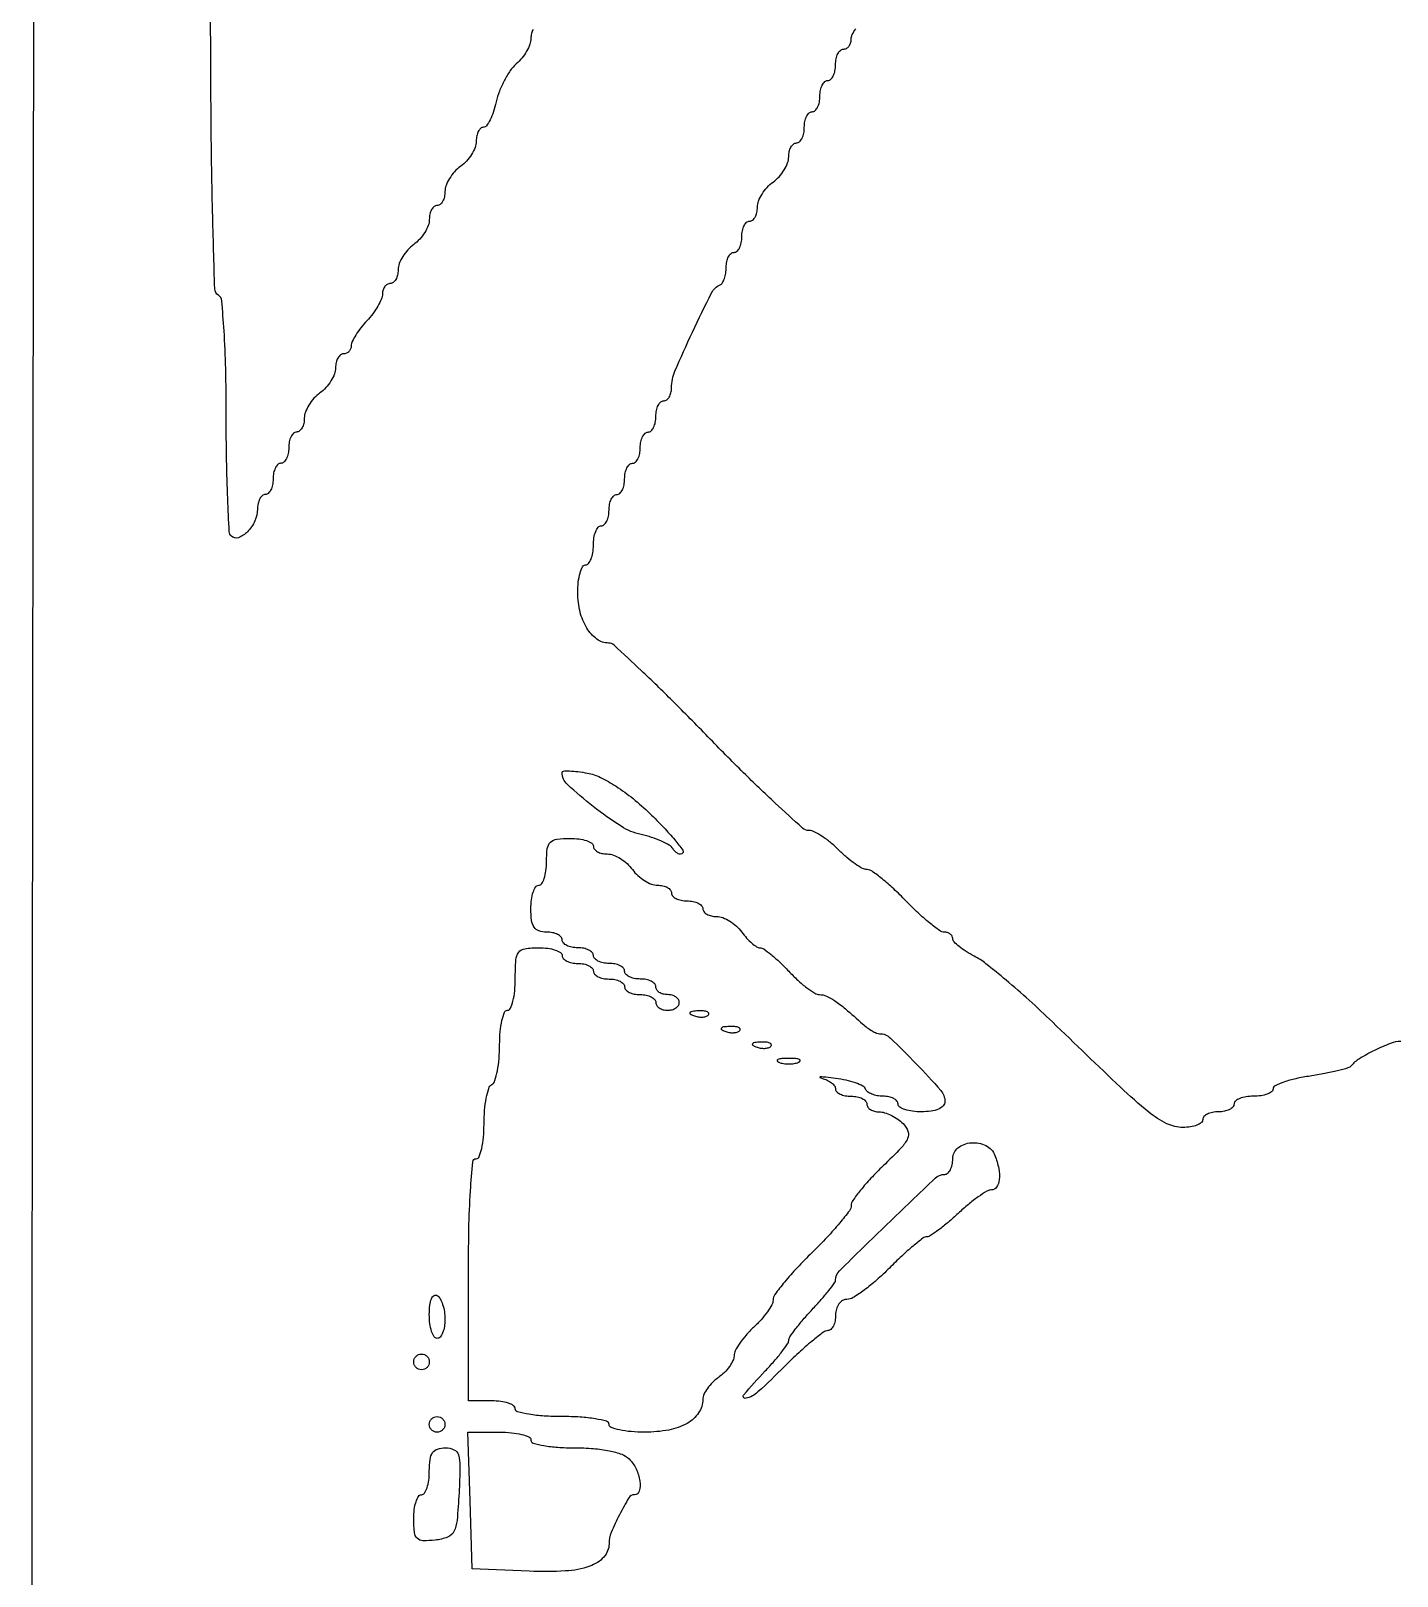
# Model space of a CAD drawing. Extents: x 70 to 555, y 314 to 2123.
# Drawn here: x 70 to 244.9, y 1622.6 to 1820.3 of the extents above; entities that cross this region are included whole.
import ezdxf

# ---------------------------------------------------------------- set-up
doc = ezdxf.new("R2010")
doc.units = 0

msp = doc.modelspace()

# ---------------------------------------------------------------- linework, layer by layer
for points in [[(70.501361, 1948.502049, 0.000004), (70.250342, 1765.875, 0.000254), (70.05712, 1541.195105, 0.000088), (70, 1217.5, 0.000088)], [(70.250342, 669.125, 0.000004), (70.501361, 486.497951, 0.413809)], [(134.29375, 1820.520393, 0.078271), (134.074371, 1819.991699, 0.059344), (134, 1819.367295, -0.088912), (133.867044, 1818.625525, -0.041604), (133.451909, 1817.738841, -0.039478), (132.848098, 1816.856162, -0.044399), (132.134158, 1816.116354, 0.061846), (131.367388, 1815.264384, 0.030498), (130.606783, 1814.019064, 0.029706), (129.964842, 1812.611666, 0.038102), (129.554703, 1811.249059, -0.025401), (129.214288, 1810.004514, -0.037074), (128.780303, 1808.954411, -0.041233), (128.321684, 1808.20375, -0.239408), (127.920545, 1808, 0.185758), (127.569104, 1807.864768, 0.089912), (127.27041, 1807.477348, 0.069753), (127.067934, 1806.901616, 0.049765), (127, 1806.220759, -0.091287), (126.855253, 1805.434551, -0.047927), (126.4125, 1804.540724, -0.045499), (125.765149, 1803.683198, -0.052224), (125, 1803, 0.052224), (124.234851, 1802.316802, 0.045499), (123.5875, 1801.459276, 0.047927), (123.144747, 1800.565449, 0.091287), (123, 1799.779241, -0.054248), (122.925933, 1799.098578, -0.073949), (122.70625, 1798.522652, -0.093597), (122.381567, 1798.136147, -0.173062), (122, 1798, 0.173062), (121.618433, 1797.863853, 0.093597), (121.29375, 1797.477348, 0.073949), (121.074067, 1796.901422, 0.054248), (121, 1796.220759, -0.091287), (120.855253, 1795.434551, -0.047927), (120.4125, 1794.540724, -0.045499), (119.765149, 1793.683198, -0.052224), (119, 1793, 0.052224), (118.234851, 1792.316802, 0.045499), (117.5875, 1791.459276, 0.047927), (117.144747, 1790.565449, 0.091287), (117, 1789.779241, -0.054248), (116.925933, 1789.098578, -0.073949), (116.70625, 1788.522652, -0.093597), (116.381567, 1788.136147, -0.173062), (116, 1788, 0.130232), (115.618647, 1787.898958, 0.100668), (115.29375, 1787.614765, 0.088576), (115.07524, 1787.189641, 0.07466), (115, 1786.688561, -0.101307), (114.867297, 1786.04033, -0.030131), (114.4125, 1785.131751, -0.028874), (113.765446, 1784.148584, -0.027562), (113, 1783.230375, 0.022119), (112.234417, 1782.332056, 0.025343), (111.5875, 1781.408201, 0.025667), (111.12523, 1780.57961, 0.114892), (111, 1780.041813, -0.094931), (110.923813, 1779.644152, -0.096885), (110.70625, 1779.306033, -0.09885), (110.381579, 1779.079687, -0.103303), (110, 1779, 0.173062), (109.618433, 1778.863853, 0.093597), (109.29375, 1778.477348, 0.073949), (109.074067, 1777.901422, 0.054248), (109, 1777.220759, -0.091287), (108.855253, 1776.434551, -0.047927), (108.4125, 1775.540724, -0.045499), (107.765149, 1774.683198, -0.052224), (107, 1774, 0.052224), (106.234851, 1773.316802, 0.045499), (105.5875, 1772.459276, 0.047927), (105.144747, 1771.565449, 0.091287), (105, 1770.779241, -0.054248), (104.925933, 1770.098578, -0.073949), (104.70625, 1769.522652, -0.093597), (104.381567, 1769.136147, -0.173062), (104, 1769, 0.191087), (103.618118, 1768.848523, 0.088204), (103.29375, 1768.4125, 0.068025), (103.073693, 1767.765418, 0.048028), (103, 1767, -0.048028), (102.926307, 1766.234582, -0.068025), (102.70625, 1765.5875, -0.088204), (102.381882, 1765.151477, -0.191087), (102, 1765, 0.191087), (101.618118, 1764.848523, 0.088204), (101.29375, 1764.4125, 0.068025), (101.073693, 1763.765418, 0.048028), (101, 1763, -0.048028), (100.926307, 1762.234582, -0.068025), (100.70625, 1761.5875, -0.088204), (100.381882, 1761.151477, -0.191087), (100, 1761, 0.181272), (99.618307, 1760.856918, 0.091278), (99.29375, 1760.448468, 0.071223), (99.073889, 1759.840854, 0.05129), (99, 1759.122445, -0.109053), (98.668165, 1757.619092, -0.084054), (97.714178, 1756.231234, -0.110256), (96.569542, 1755.479255, -0.294884), (95.657991, 1755.675343, -0.185429), (95.39253, 1756.271856, -0.00235), (95.193285, 1760.480004, -0.00649), (95.047541, 1765.397232, -0.004163), (95, 1771.10765, 0.005562), (94.933025, 1777.128356, 0.010658), (94.722621, 1781.955308, 0.005781), (94.427663, 1785.806535, 0.236576), (94, 1786.5, -0.251995), (93.531659, 1787.311357, -0.00121), (93.260256, 1797.221941, -0.004443), (93.060815, 1809.630484, -0.001796), (93, 1826.559017, 0.00173)], [(245.345966, 1691, 0.09204), (244.034888, 1690.756595, 0.02218), (242.001512, 1689.869252, 0.02252), (240.048532, 1688.800148, 0.085016), (239, 1687.888796, -0.150512), (238.589904, 1687.61637, -0.010705), (237.251563, 1687.251487, -0.014321), (235.60596, 1686.890199, -0.010288), (233.75, 1686.577523, 0.018168), (231.929655, 1686.241268, 0.028315), (230.395312, 1685.807348, 0.027344), (229.256219, 1685.343245, 0.290053), (229, 1684.938727, -0.236478), (228.81972, 1684.578868, -0.070804), (228.265625, 1684.275751, -0.054137), (227.45749, 1684.068512, -0.035731), (226.5, 1684, 0.038131), (225.542644, 1683.926884, 0.057076), (224.734375, 1683.70625, 0.074992), (224.182831, 1683.382936, 0.226478), (224, 1683, -0.191087), (223.848523, 1682.618118, -0.088204), (223.4125, 1682.29375, -0.068025), (222.765418, 1682.073693, -0.048028), (222, 1682, 0.048028), (221.234582, 1681.926307, 0.068025), (220.5875, 1681.70625, 0.088204), (220.151477, 1681.381882, 0.191087), (220, 1681, -0.228272), (219.815529, 1680.616994, -0.074253), (219.257279, 1680.29375, -0.056544), (218.43985, 1680.073092, -0.03769), (217.471589, 1680, -0.115808), (215.41213, 1680.483488, -0.054575), (213.09882, 1681.966967, -0.020265), (209.457551, 1685.159235, -0.001849), (200.75214, 1693.5, 0.007999), (197.773965, 1696.283986, 0.009012), (194.822504, 1698.860575, 0.008382), (192.240392, 1700.961056, 0.047481), (190.75, 1701.91898, -0.022236), (189.696866, 1702.523118, -0.030119), (188.807813, 1703.165246, -0.030557), (188.16328, 1703.761879, -0.193066), (188, 1704.16898, 0.128889), (187.916926, 1704.485896, 0.100716), (187.68322, 1704.755888, 0.089027), (187.333619, 1704.937437, 0.07549), (186.921599, 1705, -0.157214), (186.308348, 1705.19771, -0.01468), (185.031039, 1706.175, -0.017724), (183.550663, 1707.467921, -0.01301), (182, 1709, 0.01355), (180.446037, 1710.532021, 0.018307), (178.955608, 1711.825, 0.015481), (177.667605, 1712.798082, 0.155242), (177.032946, 1713, -0.127043), (176.445139, 1713.151804, -0.024613), (175.504848, 1713.734375, -0.024738), (174.44865, 1714.54292, -0.020646), (173.409091, 1715.5, 0.023901), (172.356012, 1716.456941, 0.02721), (171.259383, 1717.265625, 0.027923), (170.266229, 1717.8411, 0.117875), (169.601575, 1718, -0.185517), (168.764746, 1718.321559, -0.003524), (165.261841, 1721.525, -0.008061), (161.215955, 1725.400901, -0.005248), (156.664097, 1730, 0.004372), (152.127808, 1734.599466, 0.006808), (148.13069, 1738.475, 0.002542), (144.652727, 1741.723233, 0.188738), (143.945639, 1742, -0.16145), (142.44898, 1742.496205, -0.095297), (141.166053, 1743.899832, -0.077608), (140.295542, 1745.984452, -0.06024), (140, 1748.428571, -0.026476), (140.072516, 1749.797089, -0.041807), (140.29375, 1750.950893, -0.050987), (140.614101, 1751.764989, -0.280534), (141, 1752, 0.226478), (141.382936, 1752.182831, 0.074992), (141.70625, 1752.734375, 0.057076), (141.926884, 1753.542644, 0.038131), (142, 1754.5, -0.038131), (142.073116, 1755.457356, -0.057076), (142.29375, 1756.265625, -0.074992), (142.617064, 1756.817169, -0.226478), (143, 1757, 0.191087), (143.381882, 1757.151477, 0.088204), (143.70625, 1757.5875, 0.068025), (143.926307, 1758.234582, 0.048028), (144, 1759, -0.048028), (144.073693, 1759.765418, -0.068025), (144.29375, 1760.4125, -0.088204), (144.618118, 1760.848523, -0.191087), (145, 1761, 0.191087), (145.381882, 1761.151477, 0.088204), (145.70625, 1761.5875, 0.068025), (145.926307, 1762.234582, 0.048028), (146, 1763, -0.048028), (146.073693, 1763.765418, -0.068025), (146.29375, 1764.4125, -0.088204), (146.618118, 1764.848523, -0.191087), (147, 1765, 0.191087), (147.381882, 1765.151477, 0.088204), (147.70625, 1765.5875, 0.068025), (147.926307, 1766.234582, 0.048028), (148, 1767, -0.048028), (148.073693, 1767.765418, -0.068025), (148.29375, 1768.4125, -0.088204), (148.618118, 1768.848523, -0.191087), (149, 1769, 0.191087), (149.381882, 1769.151477, 0.088204), (149.70625, 1769.5875, 0.068025), (149.926307, 1770.234582, 0.048028), (150, 1771, -0.048028), (150.073693, 1771.765418, -0.068025), (150.29375, 1772.4125, -0.088204), (150.618118, 1772.848523, -0.191087), (151, 1773, 0.161859), (151.38144, 1773.126801, 0.096335), (151.70625, 1773.484784, 0.077736), (151.925668, 1774.019159, 0.058682), (152, 1774.650328, -0.101125), (152.439411, 1776.800714, -0.009325), (154.677546, 1781.788644, -0.006736), (157.134067, 1786.82377, -0.177498), (158.213236, 1787.833333, 0.157494), (158.515628, 1788.09492, 0.052253), (158.768888, 1788.631771, 0.04593), (158.941974, 1789.325269, 0.038216), (159, 1790.083333, -0.050201), (159.073823, 1790.816758, -0.070178), (159.29375, 1791.436979, -0.090315), (159.61825, 1791.854207, -0.184457), (160, 1792, 0.191087), (160.381882, 1792.151477, 0.088204), (160.70625, 1792.5875, 0.068025), (160.926307, 1793.234582, 0.048028), (161, 1794, -0.048028), (161.073693, 1794.765418, -0.068025), (161.29375, 1795.4125, -0.088204), (161.618118, 1795.848523, -0.191087), (162, 1796, 0.173062), (162.381567, 1796.136147, 0.093597), (162.70625, 1796.522652, 0.073949), (162.925933, 1797.098578, 0.054248), (163, 1797.779241, -0.091287), (163.144747, 1798.565449, -0.047927), (163.5875, 1799.459276, -0.045499), (164.234851, 1800.316802, -0.052224), (165, 1801, 0.052224), (165.765149, 1801.683198, 0.045499), (166.4125, 1802.540724, 0.047927), (166.855253, 1803.434551, 0.091287), (167, 1804.220759, -0.054248), (167.074067, 1804.901422, -0.073949), (167.29375, 1805.477348, -0.093597), (167.618433, 1805.863853, -0.173062), (168, 1806, 0.191087), (168.381882, 1806.151477, 0.088204), (168.70625, 1806.5875, 0.068025), (168.926307, 1807.234582, 0.048028), (169, 1808, -0.048028), (169.073693, 1808.765418, -0.068025), (169.29375, 1809.4125, -0.088204), (169.618118, 1809.848523, -0.191087), (170, 1810, 0.191087), (170.381882, 1810.151477, 0.088204), (170.70625, 1810.5875, 0.068025), (170.926307, 1811.234582, 0.048028), (171, 1812, -0.048028), (171.073693, 1812.765418, -0.068025), (171.29375, 1813.4125, -0.088204), (171.618118, 1813.848523, -0.191087), (172, 1814, 0.191087), (172.381882, 1814.151477, 0.088204), (172.70625, 1814.5875, 0.068025), (172.926307, 1815.234582, 0.048028), (173, 1816, -0.048028), (173.073693, 1816.765418, -0.068025), (173.29375, 1817.4125, -0.088204), (173.618118, 1817.848523, -0.191087), (174, 1818, 0.127083), (174.381366, 1818.098521, 0.10076), (174.70625, 1818.375777, 0.089631), (174.924656, 1818.790518, 0.07663), (175, 1819.279241, -0.115942), (175.139145, 1819.871239, -0.043072), (175.5875, 1820.606151, -0.039803)]]:
    msp.add_lwpolyline(points, format="xyb")
for points in [[(149.226956, 1720.184062, -0.010733), (151.001092, 1718.396139, -0.017789), (152.409291, 1716.805024, -0.012034), (153.450641, 1715.476603, -0.372463), (153.422583, 1715.08925, -0.18488), (153.16514, 1714.974355, -0.121862), (152.842991, 1715.035775, -0.088231), (152.500999, 1715.273239, -0.055576), (152.195627, 1715.653328, 0.118136), (151.710135, 1716.123934, 0.02838), (150.707196, 1716.643404, 0.027582), (149.455955, 1717.122977, 0.024282), (148.105467, 1717.485568, -0.089331), (145.553848, 1718.540208, -0.024211), (141.979051, 1721.084417, -0.019032), (138.681371, 1723.890388, -0.209937), (138, 1725.441667, -0.396777), (138.160068, 1725.611622, -0.022121), (138.954688, 1725.624067, -0.024362), (140.003715, 1725.542826, -0.014231), (141.25, 1725.348773, -0.06875), (142.889328, 1724.805138, -0.029281), (144.904727, 1723.661777, -0.026537), (147.07825, 1722.084858, -0.021778)], [(142, 1716, 0.173062), (142.136147, 1715.618433, 0.093597), (142.522652, 1715.29375, 0.073949), (143.098578, 1715.074067, 0.054248), (143.779241, 1715, -0.091287), (144.565449, 1714.855253, -0.047927), (145.459276, 1714.4125, -0.045499), (146.316802, 1713.765149, -0.052224), (147, 1713, 0.052224), (147.683198, 1712.234851, 0.045499), (148.540724, 1711.5875, 0.047927), (149.434551, 1711.144747, 0.091287), (150.220759, 1711, -0.054248), (150.901422, 1710.925933, -0.073949), (151.477348, 1710.70625, -0.093597), (151.863853, 1710.381567, -0.173062), (152, 1710, 0.191087), (152.151477, 1709.618118, 0.088204), (152.5875, 1709.29375, 0.068025), (153.234582, 1709.073693, 0.048028), (154, 1709, -0.048028), (154.765418, 1708.926307, -0.068025), (155.4125, 1708.70625, -0.088204), (155.848523, 1708.381882, -0.191087), (156, 1708, 0.173062), (156.136147, 1707.618433, 0.093597), (156.522652, 1707.29375, 0.073949), (157.098578, 1707.074067, 0.054248), (157.779241, 1707, -0.091287), (158.565449, 1706.855253, -0.047927), (159.459276, 1706.4125, -0.045499), (160.316802, 1705.765149, -0.052224), (161, 1705, 0.026646), (161.616325, 1704.234411, 0.032051), (162.275994, 1703.5875, 0.033731), (162.887786, 1703.128064, 0.145178), (163.319549, 1703, -0.15533), (163.8088, 1702.844252, -0.016876), (164.76287, 1702.11875, -0.0194), (165.862608, 1701.148965, -0.014489), (167, 1700, 0.018741), (168.156592, 1698.851337, 0.023536), (169.314377, 1697.88125, 0.02269), (170.336707, 1697.174334, 0.140823), (170.943416, 1697, -0.102737), (171.819816, 1696.818002, -0.046842), (172.849258, 1696.251429, -0.027164), (174.24942, 1695.184681, -0.006416), (176.463275, 1693.25, 0.025202), (177.054129, 1692.77157, 0.027072), (177.676604, 1692.367188, 0.027986), (178.244646, 1692.081471, 0.10288), (178.636409, 1692, -0.192609), (180.015197, 1691.448403, -0.011042), (183.313827, 1688.164259, -0.011357), (186.455864, 1684.742472, -0.181993), (187, 1683.297052, -0.198647), (186.783795, 1682.774333, -0.094868), (186.171766, 1682.358088, -0.066136), (185.217264, 1682.087746, -0.035995), (184, 1682, -0.031626), (182.850749, 1682.072766, -0.048861), (181.88125, 1682.29375, -0.06271), (181.209557, 1682.615738, -0.254951), (181, 1683, 0.184457), (180.854207, 1683.38175, 0.090315), (180.436979, 1683.70625, 0.070178), (179.816758, 1683.926177, 0.050201), (179.083333, 1684, -0.044635), (178.32537, 1684.067798, -0.052139), (177.631771, 1684.269203, -0.05995), (177.098669, 1684.564985, -0.150022), (176.833333, 1684.916437, 0.190921), (176.493723, 1685.298875, 0.031596), (175.569792, 1685.694057, 0.030828), (174.364676, 1686.039765, 0.0229), (173, 1686.276744, 0.00485), (171.744381, 1686.423622, 0.02469), (171.042187, 1686.463956, 0.734), (171.020184, 1686.395839, 0.094279), (171.25, 1686.290756, -0.047262), (171.919521, 1686.057442, -0.05781), (172.485938, 1685.713849, -0.068433), (172.872212, 1685.318182, -0.160542), (173, 1684.930449, 0.20245), (173.150126, 1684.574873, 0.084287), (173.5875, 1684.273319, 0.064411), (174.234416, 1684.068376, 0.044568), (175, 1684, -0.048028), (175.765418, 1683.926307, -0.068025), (176.4125, 1683.70625, -0.088204), (176.848523, 1683.381882, -0.191087), (177, 1683, 0.154765), (177.120948, 1682.618614, 0.09778), (177.461607, 1682.29375, 0.080164), (177.97055, 1682.074515, 0.061768), (178.571429, 1682, -0.075466), (179.281974, 1681.892142, -0.038439), (180.123339, 1681.557911, -0.037084), (180.956078, 1681.070995, -0.045571), (181.647841, 1680.495016, -0.109746), (182.269676, 1679.517957, -0.200377), (182.225672, 1678.589425, -0.081279), (181.3935, 1677.386186, -0.009529), (179.076412, 1675.073417, 0.013527), (177.515122, 1673.489914, 0.018282), (176.197446, 1671.971456, 0.015446), (175.205594, 1670.659322, 0.155327), (175, 1670.013477, -0.163312), (174.775245, 1669.343713, -0.011526), (173.53125, 1667.775396, -0.015322), (171.915379, 1665.948855, -0.010909), (170, 1664, 0.011447), (168.0847, 1662.047031, 0.015942), (166.46875, 1660.207881, 0.012338), (165.231104, 1658.627375, 0.161291), (165, 1657.929595, -0.126804), (164.842675, 1657.319221, -0.028361), (164.265625, 1656.40132, -0.027687), (163.456986, 1655.387522, -0.023687), (162.5, 1654.41242, 0.026098), (161.543109, 1653.427968, 0.029433), (160.734375, 1652.38629, 0.030642), (160.161713, 1651.431062, 0.120272), (160, 1650.768508, -0.11311), (159.860054, 1650.157794, -0.043799), (159.4125, 1649.407876, -0.040516), (158.765244, 1648.649633, -0.039694), (158, 1648, 0.040366), (157.234767, 1647.348606, 0.040854), (156.5875, 1646.585168, 0.044135), (156.140315, 1645.82779, 0.111748), (156, 1645.207812, -0.150189), (155.46818, 1643.477252, -0.115287), (154.006413, 1642.12924, -0.084112), (151.656445, 1641.277964, -0.04496), (148.571429, 1641, -0.020614), (146.819271, 1641.07227, -0.03324), (145.342857, 1641.29375, -0.036106), (144.269099, 1641.611297, -0.312373), (144, 1642, 0.339565), (143.696775, 1642.395008, 0.024068), (142.25, 1642.708333, 0.025878), (140.316313, 1642.928566, 0.015416), (138, 1643, -0.015416), (135.683687, 1643.071434, -0.025878), (133.75, 1643.291667, -0.024068), (132.303225, 1643.604992, -0.339565), (132, 1644, 0.254951), (131.790443, 1644.384262, 0.06271), (131.11875, 1644.70625, 0.048861), (130.149251, 1644.927234, 0.031626), (129, 1645), (126, 1645), (126, 1660.5, -0.00481), (126.062666, 1667.01415, -0.011297), (126.266129, 1671.875, -0.006216), (126.55227, 1675.590564, -0.388296), (127, 1676, 0.308946), (127.388352, 1676.26528, 0.037703), (127.70625, 1677.304539, 0.03416), (127.927706, 1678.738865, 0.021227), (128, 1680.440983, -0.02093), (128.073113, 1682.186816, -0.027868), (128.29375, 1683.758975, -0.027581), (128.611109, 1685.000298, -0.179846), (129, 1685.5, 0.179846), (129.388891, 1685.999702, 0.027581), (129.70625, 1687.241025, 0.027868), (129.926887, 1688.813184, 0.02093), (130, 1690.559017, -0.021227), (130.072294, 1692.261135, -0.03416), (130.29375, 1693.695461, -0.037703), (130.611648, 1694.73472, -0.308946), (131, 1695, 0.295869), (131.387127, 1695.251055, 0.04382), (131.70625, 1696.175, 0.037669), (131.92761, 1697.467056, 0.023598), (132, 1699, -0.015744), (132.076799, 1701.438365, -0.14616), (132.4375, 1702.416667, -0.200505), (133.224263, 1702.879267, -0.033956), (135, 1703, -0.031626), (136.149251, 1702.927234, -0.048861), (137.11875, 1702.70625, -0.06271), (137.790443, 1702.384262, -0.254951), (138, 1702, 0.191087), (138.151477, 1701.618118, 0.088204), (138.5875, 1701.29375, 0.068025), (139.234582, 1701.073693, 0.048028), (140, 1701, -0.048028), (140.765418, 1700.926307, -0.068025), (141.4125, 1700.70625, -0.088204), (141.848523, 1700.381882, -0.191087), (142, 1700, 0.191087), (142.151477, 1699.618118, 0.088204), (142.5875, 1699.29375, 0.068025), (143.234582, 1699.073693, 0.048028), (144, 1699, -0.048028), (144.765418, 1698.926307, -0.068025), (145.4125, 1698.70625, -0.088204), (145.848523, 1698.381882, -0.191087), (146, 1698, 0.191087), (146.151477, 1697.618118, 0.088204), (146.5875, 1697.29375, 0.068025), (147.234582, 1697.073693, 0.048028), (148, 1697, -0.048028), (148.765418, 1696.926307, -0.068025), (149.4125, 1696.70625, -0.088204), (149.848523, 1696.381882, -0.191087), (150, 1696, 0.148195), (150.115568, 1695.618646, 0.098894), (150.440625, 1695.29375, 0.082425), (150.926543, 1695.074694, 0.064853), (151.5, 1695, 0.064853), (152.073457, 1695.074694, 0.082425), (152.559375, 1695.29375, 0.098894), (152.884432, 1695.618646, 0.148195), (153, 1696, 0.148195), (152.884432, 1696.381354, 0.098894), (152.559375, 1696.70625, 0.082425), (152.073457, 1696.925306, 0.064853), (151.5, 1697, -0.064853), (150.926543, 1697.074694, -0.082425), (150.440625, 1697.29375, -0.098894), (150.115568, 1697.618646, -0.148195), (150, 1698, 0.191087), (149.848523, 1698.381882, 0.088204), (149.4125, 1698.70625, 0.068025), (148.765418, 1698.926307, 0.048028), (148, 1699, -0.048028), (147.234582, 1699.073693, -0.068025), (146.5875, 1699.29375, -0.088204), (146.151477, 1699.618118, -0.191087), (146, 1700, 0.191087), (145.848523, 1700.381882, 0.088204), (145.4125, 1700.70625, 0.068025), (144.765418, 1700.926307, 0.048028), (144, 1701, -0.048028), (143.234582, 1701.073693, -0.068025), (142.5875, 1701.29375, -0.088204), (142.151477, 1701.618118, -0.191087), (142, 1702, 0.191087), (141.848523, 1702.381882, 0.088204), (141.4125, 1702.70625, 0.068025), (140.765418, 1702.926307, 0.048028), (140, 1703, -0.048028), (139.234582, 1703.073693, -0.068025), (138.5875, 1703.29375, -0.088204), (138.151477, 1703.618118, -0.191087), (138, 1704, 0.191087), (137.848523, 1704.381882, 0.088204), (137.4125, 1704.70625, 0.068025), (136.765418, 1704.926307, 0.048028), (136, 1705, -0.081208), (135.024683, 1705.159458, -0.166173), (134.416667, 1705.625, -0.116834), (134.092253, 1706.499083, -0.030703), (134, 1708, -0.031626), (134.072766, 1709.149251, -0.048861), (134.29375, 1710.11875, -0.06271), (134.615738, 1710.790443, -0.254951), (135, 1711, 0.254951), (135.384262, 1711.209557, 0.06271), (135.70625, 1711.88125, 0.048861), (135.927234, 1712.850749, 0.031626), (136, 1714, -0.030723), (136.103846, 1715.688463, -0.167168), (136.5, 1716.5, -0.167168), (137.311537, 1716.896154, -0.030723), (139, 1717, -0.031626), (140.149251, 1716.927234, -0.048861), (141.11875, 1716.70625, -0.06271), (141.790443, 1716.384262, -0.254951)], [(154.8125, 1694.316886, 0.051402), (155.359369, 1694.160852, 0.05415), (155.916927, 1694.123424, 0.060344), (156.402231, 1694.202593, 0.126455), (156.729167, 1694.395833, 0.296942), (156.77538, 1694.614691, 0.208169), (156.592839, 1694.799335, 0.077125), (156.112848, 1694.910055, 0.028489), (155.416667, 1694.921053, 0.018894), (154.670344, 1694.862007, 0.168741), (154.37858, 1694.720685, 0.470617), (154.395823, 1694.538436, 0.054073)], [(158.8125, 1692.316886, 0.051402), (159.359369, 1692.160852, 0.05415), (159.916927, 1692.123424, 0.060344), (160.402231, 1692.202593, 0.126455), (160.729167, 1692.395833, 0.296942), (160.77538, 1692.614691, 0.208169), (160.592839, 1692.799335, 0.077125), (160.112848, 1692.910055, 0.028489), (159.416667, 1692.921053, 0.018894), (158.670344, 1692.862007, 0.168741), (158.37858, 1692.720685, 0.470617), (158.395823, 1692.538436, 0.054073)], [(162.8125, 1690.316886, 0.051402), (163.359369, 1690.160852, 0.05415), (163.916927, 1690.123424, 0.060344), (164.402231, 1690.202593, 0.126455), (164.729167, 1690.395833, 0.296942), (164.77538, 1690.614691, 0.208169), (164.592839, 1690.799335, 0.077125), (164.112848, 1690.910055, 0.028489), (163.416667, 1690.921053, 0.018894), (162.670344, 1690.862007, 0.168741), (162.37858, 1690.720685, 0.470617), (162.395823, 1690.538436, 0.054073)], [(165.75, 1688.337719, 0.057986), (166.320008, 1688.181385, 0.037979), (167, 1688.12966, 0.037979), (167.679992, 1688.181385, 0.057986), (168.25, 1688.337719, 0.174857), (168.459382, 1688.525001, 0.447206), (168.398438, 1688.693942, 0.078554), (167.89144, 1688.810911, 0.017491), (167, 1688.842105, 0.017491), (166.10856, 1688.810911, 0.078554), (165.601562, 1688.693942, 0.447206), (165.540618, 1688.525001, 0.174857)], [(193.393011, 1676.418213, -0.041341), (193.885105, 1674.730903, -0.07565), (193.956756, 1673.302731, -0.122431), (193.618433, 1672.359922, -0.250717), (192.945766, 1672, 0.136615), (192.360129, 1671.836944, 0.017712), (191.262457, 1671.120109, 0.019575), (189.996637, 1670.151658, 0.015205), (188.695766, 1669.004627, -0.011923), (187.411313, 1667.857005, -0.016187), (186.195408, 1666.887786, -0.013095), (185.151934, 1666.151593, -0.146701), (184.671581, 1666.004627, 0.164483), (184.177233, 1665.8344, 0.009699), (182.923194, 1664.826359, 0.013804), (181.460359, 1663.53276, 0.009678), (179.882938, 1662, -0.017034), (178.259563, 1660.468358, -0.02166), (176.656756, 1659.175, -0.020296), (175.254221, 1658.22562, -0.139512), (174.461357, 1658, 0.135765), (173.904083, 1657.845842, 0.100339), (173.429274, 1657.4125, 0.086697), (173.109695, 1656.76431, 0.071395), (173, 1656, -0.046717), (172.928322, 1655.234518, -0.066682), (172.71398, 1654.5875, -0.086802), (172.39824, 1654.151013, -0.195274), (172.026316, 1654, 0.163964), (171.445795, 1653.804371, 0.009961), (169.988432, 1652.649781, 0.014018), (168.28787, 1651.164428, 0.009854), (166.45614, 1649.403509, -0.010184), (163.066833, 1646.149527, -0.130054), (161.522073, 1645.333475, -0.723588), (161.242953, 1645.793482, -0.013838), (163.991032, 1648.8332, 0.01111), (165.143948, 1650.094568, 0.015341), (166.117475, 1651.279883, 0.011889), (166.8632, 1652.295923, 0.151974), (167.004627, 1652.740898, -0.150189), (167.144865, 1653.187522, -0.011641), (167.887786, 1654.21577, -0.015091), (168.856918, 1655.41633, -0.010932), (170.004627, 1656.695766, 0.008326), (171.152256, 1657.961779, 0.012038), (172.120109, 1659.121022, 0.007786), (172.883372, 1660.112609, 0.161493), (173, 1660.464285, -0.200607), (173.496125, 1661.65108, -0.00242), (179.596188, 1667.614116, -0.002494), (185.74308, 1673.505923, -0.192119), (186.981481, 1674, 0.18822), (187.370375, 1674.151772, 0.089134), (187.70081, 1674.5875, 0.068952), (187.924886, 1675.234626, 0.048953), (188, 1676, -0.229382), (188.668494, 1677.380496, -0.148957), (190.350559, 1678.038976, -0.134363), (192.244892, 1677.67518, -0.189088)], [(123, 1655.440983, -0.039081), (122.92683, 1654.50628, -0.058208), (122.70625, 1653.717039, -0.076538), (122.382793, 1653.179376, -0.222681), (122, 1653, -0.257909), (121.615572, 1653.212425, -0.061379), (121.29375, 1653.898586, -0.048032), (121.072735, 1654.887118, -0.031003), (121, 1656.059017, -0.027979), (121.066344, 1657.243706, -0.069343), (121.281216, 1658.083987, -0.145541), (121.608231, 1658.490145, -0.297719), (122, 1658.5, -0.130646), (122.384508, 1658.093337, -0.045439), (122.70625, 1657.346475, -0.041396), (122.926158, 1656.42066, -0.037634)], [(121, 1650, -0.099038), (120.923658, 1649.618362, -0.097945), (120.70625, 1649.29375, -0.097945), (120.381638, 1649.076342, -0.099038), (120, 1649, -0.099038), (119.618362, 1649.076342, -0.097945), (119.29375, 1649.29375, -0.097945), (119.076342, 1649.618362, -0.099038), (119, 1650, -0.099038), (119.076342, 1650.381638, -0.097945), (119.29375, 1650.70625, -0.097945), (119.618362, 1650.923658, -0.099038), (120, 1651, -0.099038), (120.381638, 1650.923658, -0.097945), (120.70625, 1650.70625, -0.097945), (120.923658, 1650.381638, -0.099038)], [(123, 1642, -0.099038), (122.923658, 1641.618362, -0.097945), (122.70625, 1641.29375, -0.097945), (122.381638, 1641.076342, -0.099038), (122, 1641, -0.099038), (121.618362, 1641.076342, -0.097945), (121.29375, 1641.29375, -0.097945), (121.076342, 1641.618362, -0.099038), (121, 1642, -0.099038), (121.076342, 1642.381638, -0.097945), (121.29375, 1642.70625, -0.097945), (121.618362, 1642.923658, -0.099038), (122, 1643, -0.099038), (122.381638, 1642.923658, -0.097945), (122.70625, 1642.70625, -0.097945), (122.923658, 1642.381638, -0.099038)], [(134, 1640, 0.333489), (134.29357, 1639.608801, 0.026416), (135.636607, 1639.29375, 0.027524), (137.435692, 1639.072139, 0.016884), (139.571429, 1639, -0.019087), (142.004158, 1638.907101, -0.031255), (144.046062, 1638.621795, -0.037198), (145.624654, 1638.17524, -0.109271), (146.571429, 1637.571429, -0.085326), (147.475585, 1636.291883, -0.074589), (147.954062, 1634.722984, -0.105273), (147.875581, 1633.472108, -0.3336), (147.25, 1632.992198, 0.259859), (146.546121, 1632.590236, 0.016197), (145.33042, 1630.422251, 0.022241), (144.283123, 1628.163724, 0.097739), (144, 1626.729207, -0.188501), (143.32964, 1625.014252, -0.124034), (141.534487, 1623.841383, -0.069837), (138.422536, 1623.234907, -0.023368), (133.777073, 1623.205644), (126.5, 1623.5), (126.211067, 1632.25), (125.922134, 1641), (129.961067, 1641, -0.023368), (131.508948, 1640.92762, -0.037331), (132.813563, 1640.70625, -0.043232), (133.747602, 1640.387238, -0.297125)], [(124.799904, 1633.25, -0.009338), (124.54852, 1629.704602, -0.094375), (124.144732, 1628.287879, -0.189132), (123.339498, 1627.565663, -0.060748), (121.75, 1627.183578, -0.032648), (120.185719, 1627.106417, -0.194761), (119.448405, 1627.41875, -0.173213), (119.08711, 1628.181481, -0.024843), (119, 1629.933578, -0.030926), (119.072731, 1631.108319, -0.04793), (119.29375, 1632.099238, -0.061214), (119.615551, 1632.78722, -0.258275), (120, 1633, 0.254951), (120.384262, 1633.209557, 0.06271), (120.70625, 1633.88125, 0.048861), (120.927234, 1634.850749, 0.031626), (121, 1636, -0.030566), (121.09267, 1637.514492, -0.119871), (121.420825, 1638.384129, -0.167888), (122.040649, 1638.844357, -0.076655), (123.049904, 1639, -0.110479), (124.147244, 1638.754537, -0.211894), (124.726014, 1638.085323, -0.079019), (124.923015, 1636.664045, -0.008033)]]:
    msp.add_lwpolyline(points, format="xyb", close=True)

doc.saveas('drawing.dxf')
